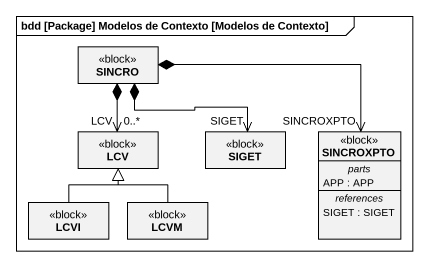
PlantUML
@startuml
mainframe bdd [Package] Modelos de Contexto [Modelos de Contexto]
hide circle
hide empty members
class SINCRO <<block>>
class LCV <<block>>
class SIGET <<block>>
class SINCROXPTO <<block>> {
  -- parts --
  APP : APP
  -- references --
  SIGET : SIGET
}
class LCVI <<block>>
class LCVM <<block>>
SINCRO *--> "LCV\n0..*" LCV
SINCRO *--> "SIGET" SIGET
SINCRO *-right-> "SINCROXPTO" SINCROXPTO
LCVI -up-|> LCV
LCVM -up-|> LCV
@enduml
